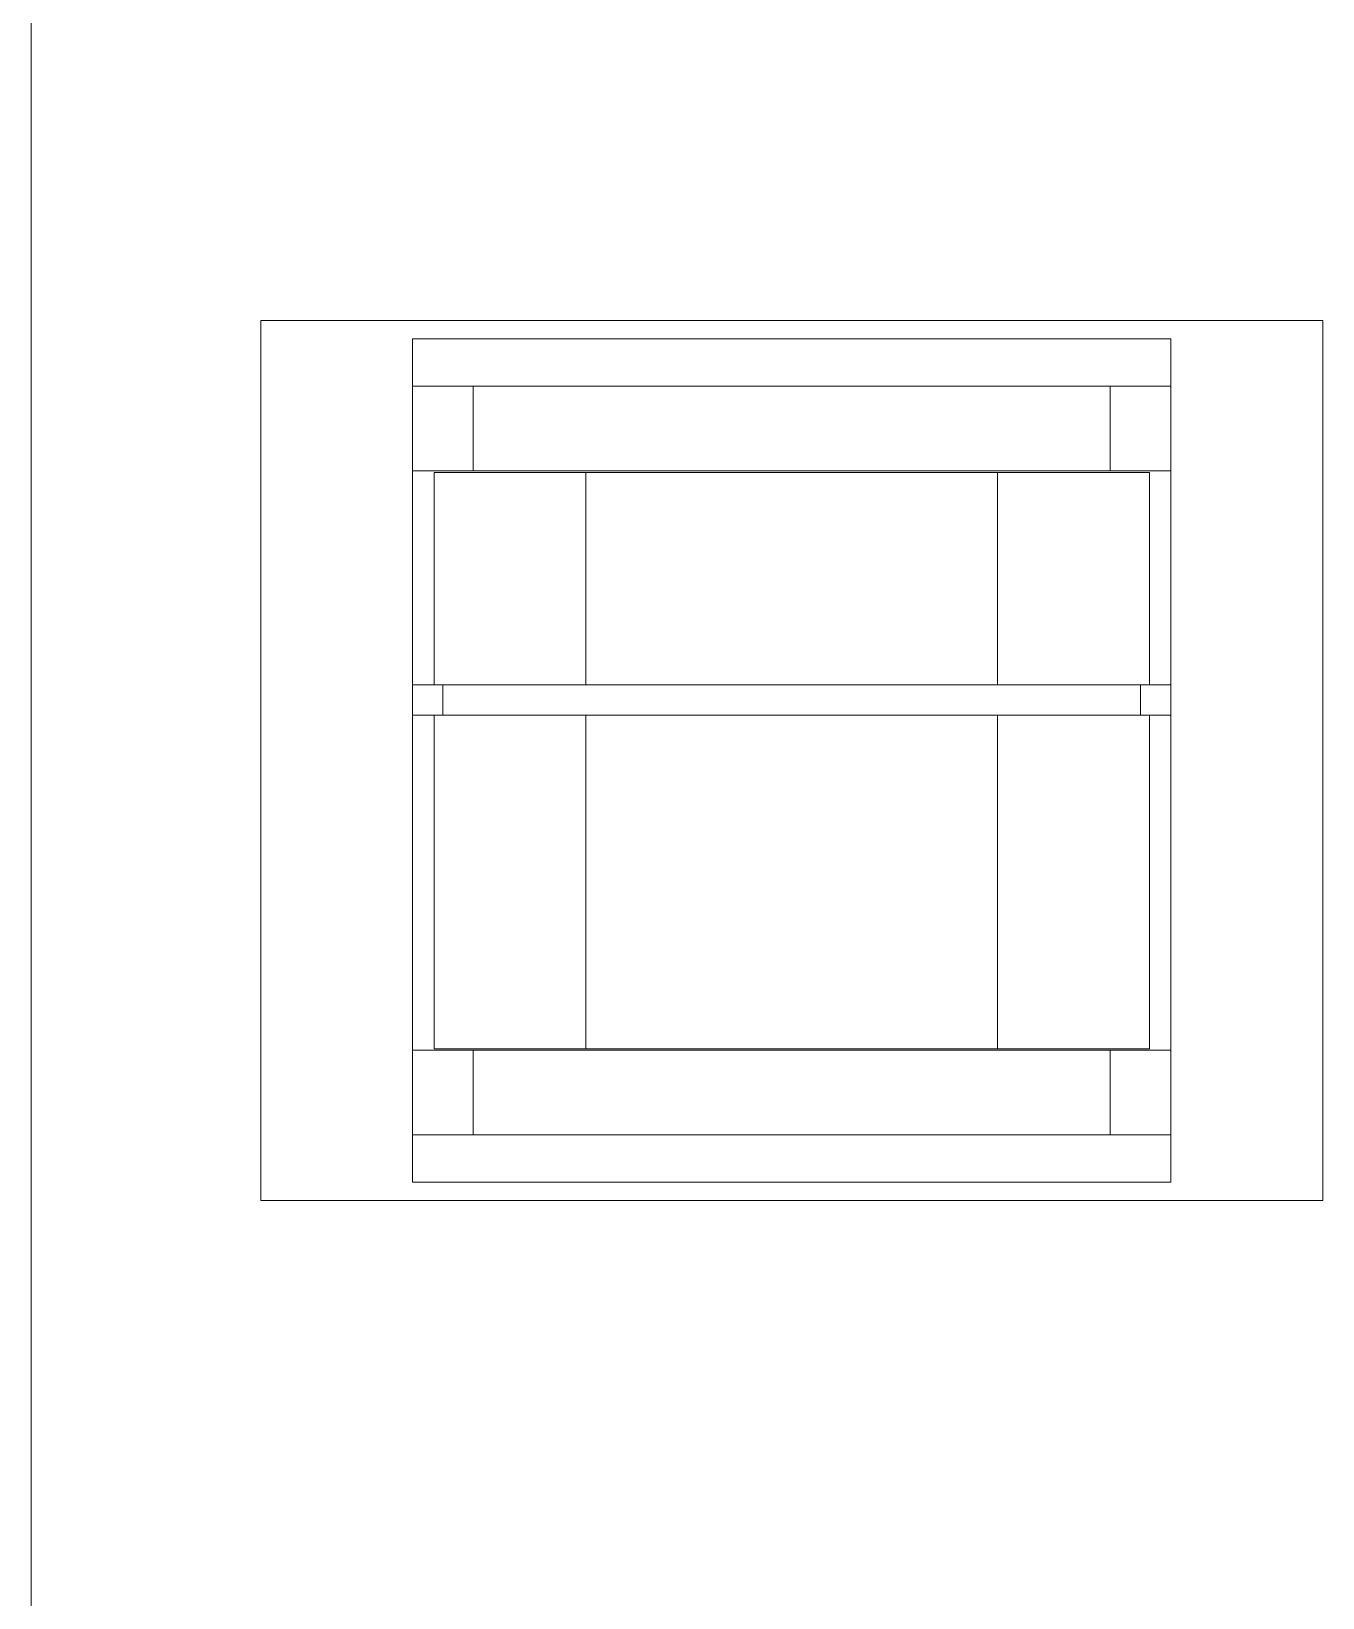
# Model space of a CAD drawing. Header units: millimetres. Extents: x 145 to 1488, y 403 to 626.
# Drawn here: x 170.3 to 212.8, y 491.6 to 543.2 of the extents above; entities that cross this region are included whole.
import ezdxf

# ---------------------------------------------------------------- set-up
doc = ezdxf.new("R2010")
doc.units = ezdxf.units.MM
doc.layers.add('TANGENT EDGES', color=7, linetype='Continuous', lineweight=0)
doc.layers.add('VISIBLE', color=7, linetype='Continuous', lineweight=0)

msp = doc.modelspace()

# ---------------------------------------------------------------- linework, layer by layer
at = {"layer": 'TANGENT EDGES'}
for p, q in [((184.843, 528.735), (184.843, 531.526)), ((205.843, 528.735), (205.843, 531.526)), ((188.557, 521.685), (188.557, 528.685)), ((202.13, 521.685), (202.13, 528.685)), ((183.843, 521.685), (183.843, 520.685)), ((206.843, 521.685), (206.843, 520.685)), ((188.557, 509.685), (188.557, 520.685)), ((202.13, 509.685), (202.13, 520.685)), ((184.843, 509.635), (184.843, 506.845)), ((205.843, 509.635), (205.843, 506.845))]:
    msp.add_line(p, q, dxfattribs=at)
at = {"layer": 'VISIBLE'}
for p, q in [((170.277, 466.97), (170.277, 553.57)), ((177.843, 533.685), (212.843, 533.685)), ((177.843, 504.685), (177.843, 533.685)), ((212.843, 533.685), (212.843, 504.685)), ((182.843, 533.085), (207.843, 533.085)), ((182.843, 531.526), (182.843, 533.085)), ((207.843, 533.085), (207.843, 531.526)), ((182.843, 528.735), (182.843, 531.526)), ((184.843, 531.526), (182.843, 531.526)), ((205.843, 531.526), (184.843, 531.526)), ((205.843, 531.526), (207.843, 531.526)), ((207.843, 528.735), (207.843, 531.526)), ((182.843, 521.685), (182.843, 528.735)), ((184.843, 528.735), (182.843, 528.735)), ((205.843, 528.735), (184.843, 528.735)), ((205.843, 528.735), (207.843, 528.735)), ((207.843, 528.735), (207.843, 521.685)), ((188.557, 528.685), (183.557, 528.685)), ((183.557, 521.685), (183.557, 528.685)), ((202.13, 528.685), (188.557, 528.685)), ((202.13, 528.685), (207.13, 528.685)), ((207.13, 521.685), (207.13, 528.685)), ((182.843, 521.685), (182.843, 520.685)), ((182.843, 521.685), (183.843, 521.685)), ((183.843, 521.685), (206.843, 521.685)), ((207.843, 521.685), (206.843, 521.685)), ((207.843, 521.685), (207.843, 520.685)), ((182.843, 520.685), (183.843, 520.685)), ((182.843, 509.635), (182.843, 520.685)), ((183.557, 509.685), (183.557, 520.685)), ((183.843, 520.685), (206.843, 520.685)), ((207.843, 520.685), (206.843, 520.685)), ((207.13, 509.685), (207.13, 520.685)), ((207.843, 520.685), (207.843, 509.635)), ((182.843, 509.635), (182.843, 506.845)), ((184.843, 509.635), (182.843, 509.635)), ((183.557, 509.685), (188.557, 509.685)), ((205.843, 509.635), (184.843, 509.635)), ((188.557, 509.685), (202.13, 509.685)), ((207.13, 509.685), (202.13, 509.685)), ((205.843, 509.635), (207.843, 509.635)), ((207.843, 509.635), (207.843, 506.845)), ((182.843, 505.285), (182.843, 506.845)), ((182.843, 506.845), (184.843, 506.845)), ((184.843, 506.845), (205.843, 506.845)), ((207.843, 506.845), (205.843, 506.845)), ((207.843, 506.845), (207.843, 505.285)), ((207.843, 505.285), (182.843, 505.285)), ((212.843, 504.685), (177.843, 504.685))]:
    msp.add_line(p, q, dxfattribs=at)

doc.saveas('drawing.dxf')
